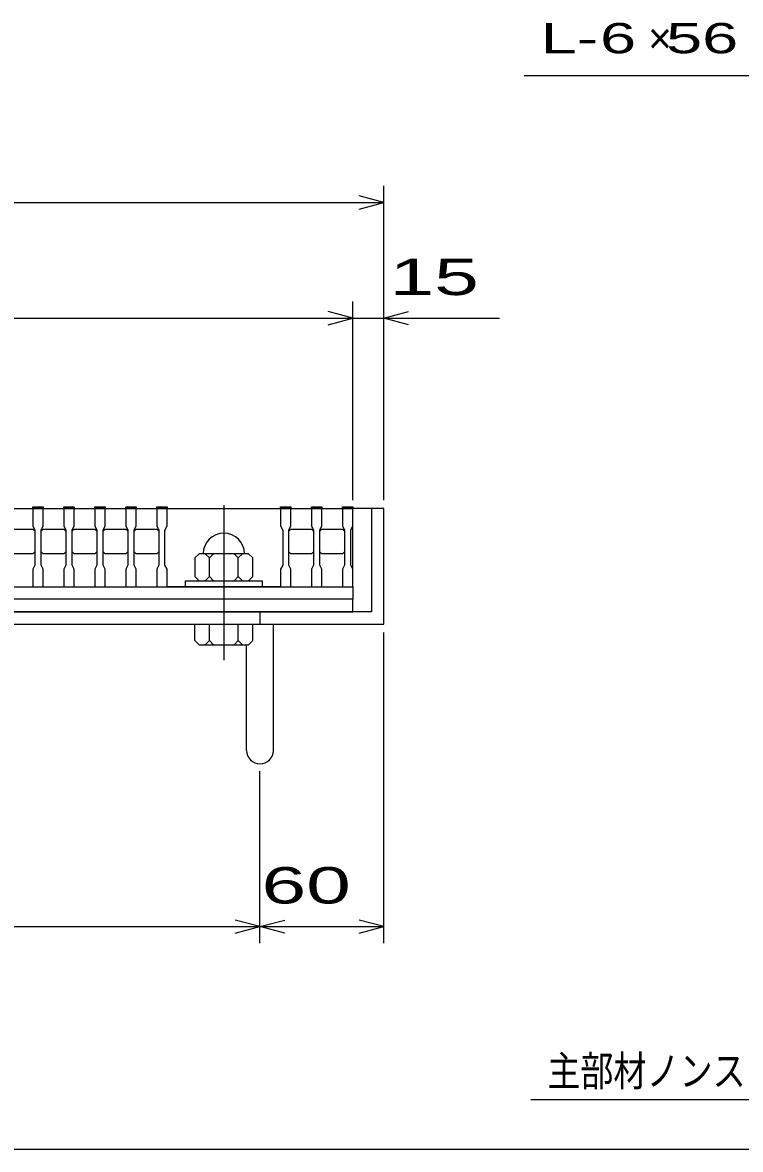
# Model space of a CAD drawing. Units: millimetres, scale not verified. Extents: x -1456 to 1385, y -1026 to 843.
# Drawn here: x -395 to -47, y -917 to -372 of the extents above; entities that cross this region are included whole.
import ezdxf
from ezdxf.enums import TextEntityAlignment as Align

# ---------------------------------------------------------------- set-up
doc = ezdxf.new("R2010")
doc.units = ezdxf.units.MM
doc.header["$LTSCALE"] = 8
doc.linetypes.add('CHAIN', pattern=[18.5, 12, -1.5, 3.5, -1.5])
for name, color, linetype, lineweight in [('0_2', 150, 'Continuous', 25), ('16', 3, 'Continuous', 25), ('19', 6, 'Continuous', 25), ('22', 4, 'Continuous', 25), ('32', 4, 'Continuous', 25)]:
    doc.layers.add(name, color=color, linetype=linetype, lineweight=lineweight)
doc.styles.add('ベクトル', font='')
doc.styles.get('ベクトル').set_extended_font_data('ベクトル')

msp = doc.modelspace()

# ---------------------------------------------------------------- linework, layer by layer
at = {"layer": '0_2'}
msp.add_line((1384.8, -917.2), (-1383.2, -917.2), dxfattribs=at)
at = {"layer": '16'}
for p, q in [((-1125, -607), (-235, -607)), ((-390, -607), (-390, -606.3)), ((-390, -606.3), (-385, -606.3)), ((-390, -607), (-390, -615.5)), ((-385, -607), (-390, -607)), ((-385, -606.3), (-385, -607)), ((-385, -615.5), (-385, -607)), ((-375, -607), (-375, -606.3)), ((-375, -606.3), (-370, -606.3)), ((-375, -607), (-375, -615.5)), ((-370, -607), (-375, -607)), ((-370, -606.3), (-370, -607)), ((-370, -615.5), (-370, -607)), ((-360, -607), (-360, -606.3)), ((-360, -606.3), (-355, -606.3)), ((-360, -607), (-360, -615.5)), ((-355, -607), (-360, -607)), ((-355, -606.3), (-355, -607)), ((-355, -615.5), (-355, -607)), ((-345, -607), (-345, -606.3)), ((-345, -606.3), (-340, -606.3)), ((-345, -607), (-345, -615.5)), ((-340, -607), (-345, -607)), ((-340, -606.3), (-340, -607)), ((-340, -615.5), (-340, -607)), ((-330, -607), (-330, -606.3)), ((-330, -606.3), (-325, -606.3)), ((-330, -607), (-330, -615.5)), ((-325, -607), (-330, -607)), ((-325, -606.3), (-325, -607)), ((-325, -615.5), (-325, -607)), ((-325, -607), (-270, -607)), ((-270, -607), (-270, -606.3)), ((-270, -606.3), (-265, -606.3)), ((-270, -607), (-270, -615.5)), ((-265, -607), (-270, -607)), ((-265, -606.3), (-265, -607)), ((-265, -615.5), (-265, -607)), ((-255, -607), (-255, -606.3)), ((-255, -606.3), (-250, -606.3)), ((-255, -607), (-255, -615.5)), ((-250, -607), (-255, -607)), ((-250, -606.3), (-250, -607)), ((-250, -615.5), (-250, -607)), ((-240, -607), (-240, -606.3)), ((-240, -606.3), (-235, -606.3)), ((-240, -607), (-240, -615.5)), ((-235, -607), (-240, -607)), ((-235, -606.3), (-235, -607)), ((-235, -615.5), (-235, -607)), ((-235, -645), (-235, -607)), ((-390, -615.5), (-389, -617.5)), ((-386, -617.5), (-385, -615.5)), ((-375, -615.5), (-374, -617.5)), ((-371, -617.5), (-370, -615.5)), ((-360, -615.5), (-359, -617.5)), ((-356, -617.5), (-355, -615.5)), ((-345, -615.5), (-344, -617.5)), ((-341, -617.5), (-340, -615.5)), ((-330, -615.5), (-329, -617.5)), ((-326, -617.5), (-325, -615.5)), ((-270, -615.5), (-269, -617.5)), ((-266, -617.5), (-265, -615.5)), ((-255, -615.5), (-254, -617.5)), ((-251, -617.5), (-250, -615.5)), ((-240, -615.5), (-239, -617.5)), ((-236, -617.5), (-235, -615.5)), ((-400, -617), (-390, -617)), ((-390, -617), (-389, -618)), ((-389, -617.5), (-389, -634.5)), ((-386, -618), (-385, -617)), ((-386, -634.5), (-386, -617.5)), ((-385, -617), (-375, -617)), ((-375, -617), (-374, -618)), ((-374, -617.5), (-374, -634.5)), ((-371, -618), (-370, -617)), ((-371, -634.5), (-371, -617.5)), ((-370, -617), (-360, -617)), ((-360, -617), (-359, -618)), ((-359, -617.5), (-359, -634.5)), ((-356, -618), (-355, -617)), ((-356, -634.5), (-356, -617.5)), ((-355, -617), (-345, -617)), ((-345, -617), (-344, -618)), ((-344, -617.5), (-344, -634.5)), ((-341, -618), (-340, -617)), ((-341, -634.5), (-341, -617.5)), ((-340, -617), (-330, -617)), ((-330, -617), (-329, -618)), ((-329, -617.5), (-329, -634.5)), ((-326, -634.5), (-326, -617.5)), ((-269, -617.5), (-269, -634.5)), ((-266, -618), (-265, -617)), ((-266, -634.5), (-266, -617.5)), ((-265, -617), (-255, -617)), ((-255, -617), (-254, -618)), ((-254, -617.5), (-254, -634.5)), ((-251, -618), (-250, -617)), ((-251, -634.5), (-251, -617.5)), ((-250, -617), (-240, -617)), ((-240, -617), (-239, -618)), ((-239, -617.5), (-239, -634.5)), ((-236, -634.5), (-236, -617.5)), ((-390, -629), (-400, -629)), ((-389, -628), (-390, -629)), ((-385, -629), (-386, -628)), ((-375, -629), (-385, -629)), ((-374, -628), (-375, -629)), ((-370, -629), (-371, -628)), ((-360, -629), (-370, -629)), ((-359, -628), (-360, -629)), ((-355, -629), (-356, -628)), ((-345, -629), (-355, -629)), ((-344, -628), (-345, -629)), ((-340, -629), (-341, -628)), ((-330, -629), (-340, -629)), ((-329, -628), (-330, -629)), ((-309.5, -629), (-311.5, -631)), ((-311.5, -631), (-311.5, -640)), ((-285.5, -629), (-309.5, -629)), ((-304.5, -631), (-306.5, -629)), ((-302.5, -629), (-304.5, -631)), ((-304.5, -640), (-304.5, -631)), ((-290.5, -631), (-292.5, -629)), ((-288.5, -629), (-290.5, -631)), ((-290.5, -640), (-290.5, -631)), ((-283.5, -631), (-285.5, -629)), ((-283.5, -640), (-283.5, -631)), ((-265, -629), (-266, -628)), ((-255, -629), (-265, -629)), ((-254, -628), (-255, -629)), ((-250, -629), (-251, -628)), ((-240, -629), (-250, -629)), ((-239, -628), (-240, -629)), ((-389, -634.5), (-390, -636.5)), ((-390, -636.5), (-390, -645)), ((-385, -636.5), (-386, -634.5)), ((-385, -645), (-385, -636.5)), ((-374, -634.5), (-375, -636.5)), ((-375, -636.5), (-375, -645)), ((-370, -636.5), (-371, -634.5)), ((-370, -645), (-370, -636.5)), ((-359, -634.5), (-360, -636.5)), ((-360, -636.5), (-360, -645)), ((-355, -636.5), (-356, -634.5)), ((-355, -645), (-355, -636.5)), ((-344, -634.5), (-345, -636.5)), ((-345, -636.5), (-345, -645)), ((-340, -636.5), (-341, -634.5)), ((-340, -645), (-340, -636.5)), ((-329, -634.5), (-330, -636.5)), ((-330, -636.5), (-330, -645)), ((-325, -636.5), (-326, -634.5)), ((-325, -645), (-325, -636.5)), ((-269, -634.5), (-270, -636.5)), ((-270, -636.5), (-270, -645)), ((-265, -636.5), (-266, -634.5)), ((-265, -645), (-265, -636.5)), ((-254, -634.5), (-255, -636.5)), ((-255, -636.5), (-255, -645)), ((-250, -636.5), (-251, -634.5)), ((-250, -645), (-250, -636.5)), ((-239, -634.5), (-240, -636.5)), ((-240, -636.5), (-240, -645)), ((-235, -636.5), (-236, -634.5)), ((-235, -645), (-235, -636.5)), ((-316, -645), (-316, -642)), ((-316, -642), (-279, -642)), ((-311.5, -640), (-309.5, -642)), ((-306.5, -642), (-304.5, -640)), ((-304.5, -640), (-302.5, -642)), ((-292.5, -642), (-290.5, -640)), ((-290.5, -640), (-288.5, -642)), ((-285.5, -642), (-283.5, -640)), ((-279, -642), (-279, -645)), ((-1125, -645), (-235, -645)), ((-1125, -645), (-235, -645)), ((-390, -645), (-385, -645)), ((-375, -645), (-370, -645)), ((-360, -645), (-355, -645)), ((-345, -645), (-340, -645)), ((-330, -645), (-325, -645)), ((-270, -645), (-325, -645)), ((-279, -645), (-316, -645)), ((-270, -645), (-265, -645)), ((-255, -645), (-250, -645)), ((-240, -645), (-235, -645)), ((-235, -645), (-235, -651)), ((-235, -651), (-1125, -651)), ((-235, -657), (-235, -651)), ((-1125, -657), (-235, -657))]:
    msp.add_line(p, q, dxfattribs=at)
at = {"layer": '16', "linetype": 'CHAIN'}
msp.add_line((-297.5, -605.4), (-297.5, -680.4), dxfattribs=at)
at = {"layer": '16'}
msp.add_arc((-297.5, -629), 10, 0, 180, dxfattribs=at)
at = {"layer": '19'}
for p, q in [((-220, -607), (-235, -607)), ((-226, -607), (-226, -657)), ((-220, -663), (-220, -607)), ((-226, -657), (-1134, -657)), ((-280, -657), (-280, -663)), ((-1140, -663), (-220, -663)), ((-311.5, -671), (-311.5, -663)), ((-311.5, -663), (-283.5, -663)), ((-304.5, -671), (-304.5, -663)), ((-290.5, -671), (-290.5, -663)), ((-283.5, -671), (-283.5, -663)), ((-273.5, -724.11), (-273.5, -663)), ((-309.5, -673), (-311.5, -671)), ((-309.5, -673), (-285.5, -673)), ((-306.5, -673), (-304.5, -671)), ((-302.5, -673), (-304.5, -671)), ((-292.5, -673), (-290.5, -671)), ((-288.5, -673), (-290.5, -671)), ((-286.5, -724.11), (-286.5, -673)), ((-283.5, -671), (-285.5, -673))]:
    msp.add_line(p, q, dxfattribs=at)
msp.add_arc((-280, -724.11), 6.5, 180, 0, dxfattribs=at)
at = {"layer": '22'}
for p, q in [((-152, -397.5), (8, -397.5)), ((-220, -603), (-220, -451)), ((-220, -459), (-232, -455.8)), ((-1140, -459), (-220, -459)), ((-232, -462.2), (-220, -459)), ((-235, -603), (-235, -507)), ((-220, -603), (-220, -507)), ((-235, -515), (-247, -511.8)), ((-220, -515), (-208, -511.8)), ((-1125, -515), (-235, -515)), ((-247, -518.2), (-235, -515)), ((-235, -515), (-220, -515)), ((-208, -518.2), (-220, -515)), ((-220, -515), (-164, -515)), ((-220, -817.4), (-220, -667)), ((-280, -817.4), (-280, -734.2)), ((-280, -809.4), (-292, -806.2)), ((-280, -809.4), (-268, -806.2)), ((-220, -809.4), (-232, -806.2)), ((-1080, -809.4), (-280, -809.4)), ((-292, -812.6), (-280, -809.4)), ((-268, -812.6), (-280, -809.4)), ((-280, -809.4), (-220, -809.4)), ((-232, -812.6), (-220, -809.4))]:
    msp.add_line(p, q, dxfattribs=at)
at = {"layer": '32'}
msp.add_line((55.2, -893.2), (-148.8, -893.2), dxfattribs=at)

# ---------------------------------------------------------------- texts
at = {"layer": '22', "color": 2, "style": 'ベクトル'}
for s, height, width, p in [('L-', 14.66, 1.6, (-144, -379.5)), (' 6 ', 14.66, 1.6, (-124, -379.5)), (' 56 ', 14.66, 1.6, (-92, -379.5)), (' 15 ', 17.6, 1.65, (-228, -495)), (' 60 ', 17.6, 1.65, (-290, -789.4))]:
    msp.add_text(s, height=height, dxfattribs=dict(at, width=width)).set_placement(p, align=Align.MIDDLE_LEFT)
msp.add_text('×', height=14.66, dxfattribs=at).set_placement((-92, -379.5), align=Align.MIDDLE_LEFT)
at = {"layer": '32', "color": 2, "style": 'ベクトル', "width": 0.8}
msp.add_text('主部材ノンスリップ部詳細', height=14.66, dxfattribs=at).set_placement((-140.8, -879.2), align=Align.MIDDLE_LEFT)

doc.saveas('drawing.dxf')
